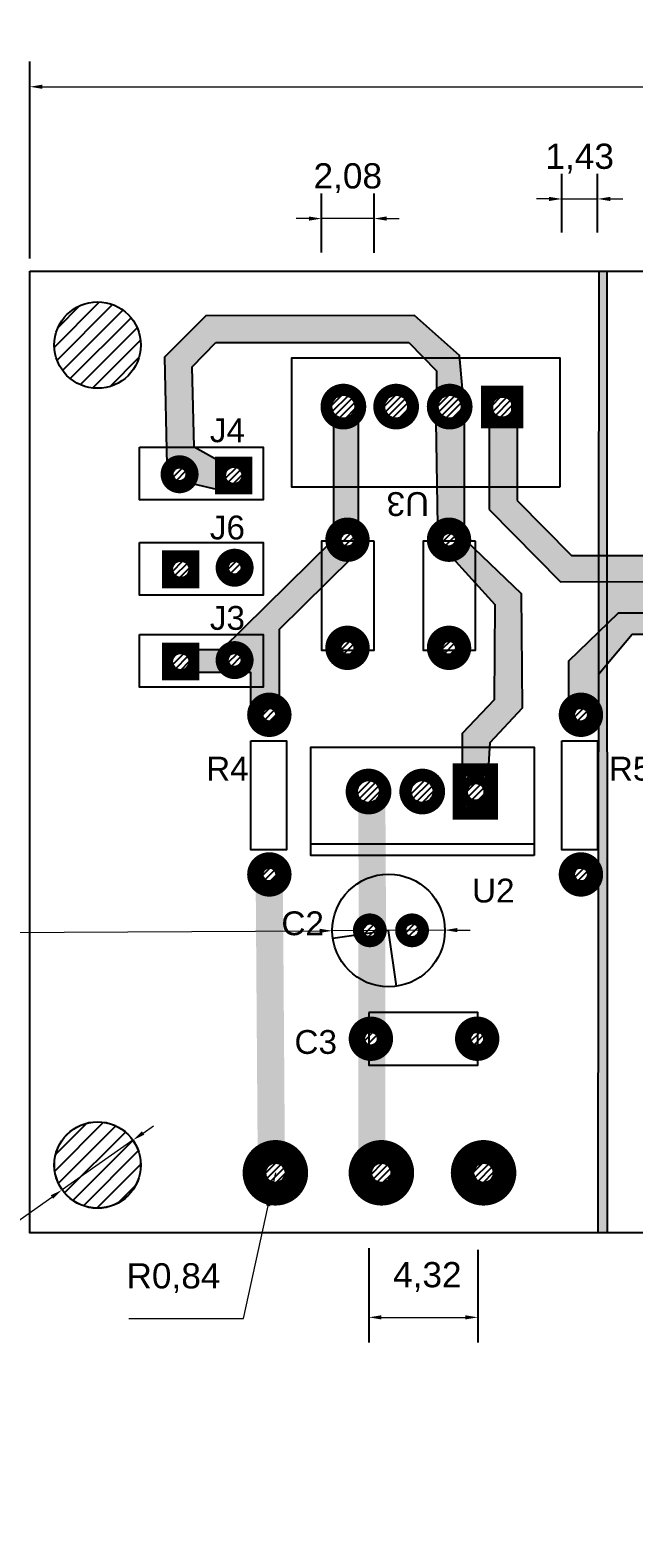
# Model space of a CAD drawing. Header units: millimetres. Extents: x 0 to 2627, y 0 to 23954.
# Drawn here: x 41.4 to 65.3, y 19.3 to 78.3 of the extents above; entities that cross this region are included whole.
import ezdxf

# ---------------------------------------------------------------- set-up
doc = ezdxf.new("R2010")
doc.units = ezdxf.units.MM
for name, color, linetype in [('BORDA DA PLACA', 7, 'Continuous'), ('COMPONENTES ELETRICOS', 7, 'Continuous'), ('COTAS', 7, 'Continuous'), ('FUROS', 7, 'Continuous'), ('HACHURAS', 7, 'Continuous'), ('PINOS', 40, 'Continuous'), ('TEXTOS', 7, 'Continuous'), ('TRILHAS', 94, 'Continuous')]:
    doc.layers.add(name, color=color, linetype=linetype)
doc.styles.get("Standard").update_dxf_attribs({"font": 'arial.ttf'})
doc.dimstyles.new('ABNT_PCB_COTAS_MM', dxfattribs={"dimtxt": 1, "dimasz": 0.5, "dimexe": 1, "dimexo": 0.5, "dimgap": 1, "dimtad": 1, "dimtih": 1, "dimtoh": 1, "dimtxsty": 'Standard', "dimcen": 2.5, "dimclrt": 256, "dimadec": 0, "dimazin": 0, "dimtfac": 1, "dimtmove": 0, "dimatfit": 3, "dimfxl": 1, "dimtfillclr": 256, "dimlwd": 18, "dimarcsym": 0})

# ---------------------------------------------------------------- blocks, each defined once
blk = doc.blocks.new('*D29')
at = {"layer": 'COTAS', "color": 0, "lineweight": -2, "transparency": 16777216}
for p, q in [((41.381, 69.274), (41.381, 77.09)), ((96.632, 69.274), (96.632, 77.09))]:
    blk.add_line(p, q, dxfattribs=at)
at = {"layer": 'COTAS', "color": 0, "linetype": 'Continuous', "lineweight": 18, "transparency": 16777216}
blk.add_line((41.881, 76.09), (96.132, 76.09), dxfattribs=at)
at = {"layer": 'COTAS', "color": 0, "transparency": 16777216}
for points in [[(41.881, 76.173), (41.881, 76.007), (41.381, 76.09)], [(96.132, 76.173), (96.132, 76.007), (96.632, 76.09)]]:
    blk.add_solid(points, dxfattribs=at)
at = {"layer": 'Defpoints', "color": 0, "transparency": 16777216}
for p in [(96.632, 76.09), (41.381, 68.774), (96.632, 68.774)]:
    blk.add_point(p, dxfattribs=at)
at = {"layer": 'COTAS', "transparency": 16777216, "insert": (69.007, 77.691), "char_height": 1, "attachment_point": 5}
blk.add_mtext('55,25', dxfattribs=at)
blk = doc.blocks.new('*D33')
at = {"layer": 'COTAS', "color": 0, "lineweight": -2, "transparency": 16777216}
for p, q in [((52.949, 69.511), (52.949, 71.863)), ((55.03, 69.504), (55.03, 71.863))]:
    blk.add_line(p, q, dxfattribs=at)
at = {"layer": 'COTAS', "color": 0, "linetype": 'Continuous', "lineweight": 18, "transparency": 16777216}
for p, q in [((52.449, 70.863), (51.949, 70.863)), ((55.03, 70.863), (52.949, 70.863)), ((55.53, 70.863), (56.03, 70.863))]:
    blk.add_line(p, q, dxfattribs=at)
at = {"layer": 'COTAS', "color": 0, "transparency": 16777216}
for points in [[(52.449, 70.946), (52.449, 70.779), (52.949, 70.863)], [(55.53, 70.946), (55.53, 70.779), (55.03, 70.863)]]:
    blk.add_solid(points, dxfattribs=at)
at = {"layer": 'Defpoints', "color": 0, "transparency": 16777216}
for p in [(52.949, 70.863), (52.949, 69.011), (55.03, 69.004)]:
    blk.add_point(p, dxfattribs=at)
at = {"layer": 'COTAS', "transparency": 16777216, "insert": (53.99, 72.464), "char_height": 1, "attachment_point": 5}
blk.add_mtext('2,08', dxfattribs=at)
blk = doc.blocks.new('*D35')
at = {"layer": 'COTAS', "color": 0, "linetype": 'Continuous', "lineweight": 18, "transparency": 16777216}
for p, q in [((51.12, 33.028), (50.939, 32.203)), ((49.854, 27.251), (50.832, 31.715)), ((45.303, 27.251), (49.854, 27.251))]:
    blk.add_line(p, q, dxfattribs=at)
at = {"layer": 'COTAS', "color": 0, "transparency": 16777216}
blk.add_solid([(50.75, 31.733), (50.913, 31.697), (50.939, 32.203)], dxfattribs=at)
at = {"layer": 'Defpoints', "color": 0, "transparency": 16777216}
for p in [(51.12, 33.028), (50.939, 32.203)]:
    blk.add_point(p, dxfattribs=at)
at = {"layer": 'COTAS', "transparency": 16777216, "insert": (47.078, 28.851), "char_height": 1, "attachment_point": 5}
blk.add_mtext('R0,84', dxfattribs=at)
blk = doc.blocks.new('*D36')
at = {"layer": 'COTAS', "color": 0, "linetype": 'Continuous', "lineweight": 18, "transparency": 16777216}
for p, q in [((45.875, 34.606), (46.284, 34.894)), ((45.465, 34.319), (42.666, 32.355)), ((37.712, 28.878), (42.257, 32.068)), ((33.036, 28.878), (37.712, 28.878))]:
    blk.add_line(p, q, dxfattribs=at)
at = {"layer": 'COTAS', "color": 0, "transparency": 16777216}
for points in [[(45.827, 34.675), (45.923, 34.538), (45.465, 34.319)], [(42.209, 32.136), (42.305, 31.999), (42.666, 32.355)]]:
    blk.add_solid(points, dxfattribs=at)
at = {"layer": 'Defpoints', "color": 0, "transparency": 16777216}
for p in [(45.465, 34.319), (42.666, 32.355)]:
    blk.add_point(p, dxfattribs=at)
at = {"layer": 'COTAS', "transparency": 16777216, "insert": (34.874, 30.495), "char_height": 1, "attachment_point": 5}
blk.add_mtext('∅3,42', dxfattribs=at)
blk = doc.blocks.new('*D40')
at = {"layer": 'COTAS', "color": 0, "lineweight": -2, "transparency": 16777216}
for p, q in [((54.825, 30.043), (54.825, 26.296)), ((59.148, 29.97), (59.148, 26.296))]:
    blk.add_line(p, q, dxfattribs=at)
at = {"layer": 'COTAS', "color": 0, "linetype": 'Continuous', "lineweight": 18, "transparency": 16777216}
blk.add_line((55.325, 27.296), (58.648, 27.296), dxfattribs=at)
at = {"layer": 'COTAS', "color": 0, "transparency": 16777216}
for points in [[(55.325, 27.38), (55.325, 27.213), (54.825, 27.296)], [(58.648, 27.38), (58.648, 27.213), (59.148, 27.296)]]:
    blk.add_solid(points, dxfattribs=at)
at = {"layer": 'Defpoints', "color": 0, "transparency": 16777216}
for p in [(54.825, 30.543), (59.148, 30.47), (59.148, 27.296)]:
    blk.add_point(p, dxfattribs=at)
at = {"layer": 'COTAS', "transparency": 16777216, "insert": (57.144, 28.897), "char_height": 1, "attachment_point": 5}
blk.add_mtext('4,32', dxfattribs=at)
blk = doc.blocks.new('*D42')
at = {"layer": 'COTAS', "color": 0, "linetype": 'Continuous', "lineweight": 18, "transparency": 16777216}
for p, q in [((35.512, 42.551), (40.197, 42.551)), ((40.197, 42.551), (52.875, 42.622)), ((57.84, 42.65), (53.375, 42.625)), ((58.34, 42.652), (58.84, 42.655))]:
    blk.add_line(p, q, dxfattribs=at)
at = {"layer": 'COTAS', "color": 0, "transparency": 16777216}
for points in [[(52.875, 42.705), (52.876, 42.539), (53.375, 42.625)], [(58.34, 42.736), (58.341, 42.569), (57.84, 42.65)]]:
    blk.add_solid(points, dxfattribs=at)
at = {"layer": 'Defpoints', "color": 0, "transparency": 16777216}
for p in [(53.375, 42.625), (57.84, 42.65)]:
    blk.add_point(p, dxfattribs=at)
at = {"layer": 'COTAS', "transparency": 16777216, "insert": (37.355, 44.169), "char_height": 1, "attachment_point": 5}
blk.add_mtext('∅4,47', dxfattribs=at)
blk = doc.blocks.new('*D43')
at = {"layer": 'COTAS', "color": 0, "lineweight": -2, "transparency": 16777216}
for p, q in [((62.473, 70.317), (62.473, 72.64)), ((63.899, 70.317), (63.899, 72.64))]:
    blk.add_line(p, q, dxfattribs=at)
at = {"layer": 'COTAS', "color": 0, "linetype": 'Continuous', "lineweight": 18, "transparency": 16777216}
for p, q in [((61.973, 71.64), (61.473, 71.64)), ((62.473, 71.64), (63.899, 71.64)), ((64.399, 71.64), (64.899, 71.64))]:
    blk.add_line(p, q, dxfattribs=at)
at = {"layer": 'COTAS', "color": 0, "transparency": 16777216}
for points in [[(61.973, 71.724), (61.973, 71.557), (62.473, 71.64)], [(64.399, 71.724), (64.399, 71.557), (63.899, 71.64)]]:
    blk.add_solid(points, dxfattribs=at)
at = {"layer": 'Defpoints', "color": 0, "transparency": 16777216}
for p in [(63.899, 71.64), (62.473, 69.817), (63.899, 69.817)]:
    blk.add_point(p, dxfattribs=at)
at = {"layer": 'COTAS', "transparency": 16777216, "insert": (63.186, 73.241), "char_height": 1, "attachment_point": 5}
blk.add_mtext('1,43', dxfattribs=at)

msp = doc.modelspace()

# ---------------------------------------------------------------- hatches: boundary and pattern name
at = {"layer": 'HACHURAS'}
h = msp.add_hatch(dxfattribs=at)
h.set_pattern_fill('ANSI31', color=256, scale=0.14)
h.set_pattern_definition([(45, (26.32435, 13.90857), (-0.314309, 0.314309), [])])
h.paths.add_polyline_path([(95.184, 65.852, 1), (91.755, 65.852, 1)])
h.paths.add_polyline_path([(45.78, 65.846, 1), (42.352, 65.846, 1)])
h.paths.add_polyline_path([(42.356, 33.337, 1), (45.776, 33.337, 1)])
h.paths.add_polyline_path([(95.184, 33.337, 1), (91.755, 33.337, 1)])
h = msp.add_hatch(dxfattribs=at)
h.set_pattern_fill('ANSI31', color=256, scale=0.059)
h.set_pattern_definition([(45, (26.32435, 13.90857), (-0.13245878, 0.13245878), [])])
h.paths.add_polyline_path([(88.322, 62.832, 1), (87.251, 62.832, 1)])
h.paths.add_polyline_path([(84.118, 62.832, 1), (83.047, 62.832, 1)])
h.paths.add_polyline_path([(79.11, 63.836, 1), (78.573, 63.836, 1)])
h.paths.add_polyline_path([(79.147, 61.707, 1), (78.475, 61.707, 1)])
h.paths.add_polyline_path([(75.631, 61.707, 1), (74.959, 61.707, 1)])
h.paths.add_polyline_path([(75.571, 63.836, 1), (75.035, 63.836, 1)])
h.paths.add_polyline_path([(71.744, 61.707, 1), (71.072, 61.707, 1)])
h.paths.add_polyline_path([(71.709, 63.872, 1), (71.196, 63.872, 1)])
h.paths.add_polyline_path([(73.222, 56.949, 1), (72.685, 56.949, 1)])
h.paths.add_polyline_path([(75.542, 56.954, 1), (75.005, 56.954, 1)])
h.paths.add_polyline_path([(77.762, 56.954, 1), (77.226, 56.954, 1)])
h.paths.add_polyline_path([(79.932, 56.954, 1), (79.396, 56.954, 1)])
h.paths.add_polyline_path([(60.581, 63.391, 1), (59.647, 63.391, 1)])
h.paths.add_polyline_path([(58.498, 63.407, 1), (57.564, 63.407, 1)])
h.paths.add_polyline_path([(56.374, 63.407, 1), (55.44, 63.407, 1)])
h.paths.add_polyline_path([(54.282, 63.407, 1), (53.348, 63.407, 1)])
h.paths.add_polyline_path([(47.588, 60.725, 1), (47.051, 60.725, 1)])
h.paths.add_polyline_path([(49.804, 60.677, 1), (49.128, 60.677, 1)])
h.paths.add_polyline_path([(49.77, 57.019, 1), (49.233, 57.019, 1)])
h.paths.add_polyline_path([(47.704, 56.959, 1), (47.028, 56.959, 1)])
h.paths.add_polyline_path([(54.247, 58.13, 1), (53.71, 58.13, 1)])
h.paths.add_polyline_path([(58.273, 58.13, 1), (57.736, 58.13, 1)])
h.paths.add_polyline_path([(47.704, 53.3, 1), (47.028, 53.3, 1)])
h.paths.add_polyline_path([(49.77, 53.357, 1), (49.233, 53.357, 1)])
h.paths.add_polyline_path([(54.247, 53.843, 1), (53.71, 53.843, 1)])
h.paths.add_polyline_path([(58.273, 53.843, 1), (57.736, 53.843, 1)])
h.paths.add_polyline_path([(50.611, 51.189, 1), (51.148, 51.189, 1)])
h.paths.add_polyline_path([(55.261, 48.145, 1), (54.365, 48.145, 1)])
h.paths.add_polyline_path([(57.391, 48.145, 1), (56.494, 48.145, 1)])
h.paths.add_polyline_path([(59.401, 48.135, 1), (58.719, 48.135, 1)])
h.paths.add_polyline_path([(51.148, 44.858, 1), (50.611, 44.858, 1)])
h.paths.add_polyline_path([(55.132, 42.642, 1), (54.595, 42.642, 1)])
h.paths.add_polyline_path([(56.808, 42.642, 1), (56.272, 42.642, 1)])
h.paths.add_polyline_path([(55.176, 38.344, 1), (54.639, 38.344, 1)])
h.paths.add_polyline_path([(59.39, 38.344, 1), (58.854, 38.344, 1)])
h.paths.add_polyline_path([(51.514, 33.028, 1), (50.725, 33.028, 1)])
h.paths.add_polyline_path([(55.718, 33.028, 1), (54.929, 33.028, 1)])
h.paths.add_polyline_path([(59.769, 33.028, 1), (58.98, 33.028, 1)])
h.paths.add_polyline_path([(66.959, 32.693, 1), (66.422, 32.693, 1)])
h.paths.add_polyline_path([(69.911, 32.693, 1), (69.375, 32.693, 1)])
h.paths.add_polyline_path([(72.77, 32.693, 1), (72.234, 32.693, 1)])
h.paths.add_polyline_path([(83.649, 33.008, 1), (82.86, 33.008, 1)])
h.paths.add_polyline_path([(87.804, 33.008, 1), (87.015, 33.008, 1)])
h.paths.add_polyline_path([(87.686, 40.782, 1), (87.15, 40.782, 1)])
h.paths.add_polyline_path([(85.028, 40.782, 1), (85.564, 40.782, 1)])
h.paths.add_polyline_path([(83.435, 40.782, 1), (82.899, 40.782, 1)])
h.paths.add_polyline_path([(78.706, 43.111, 1), (77.899, 43.111, 1)])
h.paths.add_polyline_path([(77.854, 45.273, 1), (78.751, 45.273, 1)])
h.paths.add_polyline_path([(72.77, 38.993, 1), (72.234, 38.993, 1)])
h.paths.add_polyline_path([(69.903, 38.993, 1), (69.366, 38.993, 1)])
h.paths.add_polyline_path([(66.982, 38.993, 1), (66.446, 38.993, 1)])
h.paths.add_polyline_path([(72.03, 43.401, 1), (71.493, 43.401, 1)])
h.paths.add_polyline_path([(69.953, 43.401, 1), (69.416, 43.401, 1)])
h.paths.add_polyline_path([(67.913, 43.43, 1), (67.153, 43.43, 1)])
h.paths.add_polyline_path([(63.505, 44.858, 1), (62.968, 44.858, 1)])
h.paths.add_polyline_path([(67.913, 48.129, 1), (67.153, 48.129, 1)])
h.paths.add_polyline_path([(69.953, 48.138, 1), (69.416, 48.138, 1)])
h.paths.add_polyline_path([(72.03, 48.138, 1), (71.493, 48.138, 1)])
h.paths.add_polyline_path([(63.505, 51.189, 1), (62.968, 51.189, 1)])
h.paths.add_polyline_path([(66.866, 52.698, 1), (66.329, 52.698, 1)])
h.paths.add_polyline_path([(73.222, 52.698, 1), (72.685, 52.698, 1)])
h.paths.add_polyline_path([(75.542, 52.617, 1), (75.005, 52.617, 1)])
h.paths.add_polyline_path([(77.762, 52.617, 1), (77.226, 52.617, 1)])
h.paths.add_polyline_path([(79.932, 52.617, 1), (79.396, 52.617, 1)])
h.paths.add_polyline_path([(78.751, 47.434, 1), (77.854, 47.434, 1)])
h.paths.add_polyline_path([(83.702, 50.468, 1), (83.166, 50.468, 1)])
h.paths.add_polyline_path([(87.394, 50.468, 1), (87.931, 50.468, 1)])
h.paths.add_polyline_path([(73.222, 54.844, 1), (72.685, 54.844, 1)])
h.paths.add_polyline_path([(66.866, 54.844, 1), (66.329, 54.844, 1)])
h.paths.add_polyline_path([(66.992, 56.917, 1), (66.232, 56.917, 1)])
at = {"layer": 'TRILHAS'}
h = msp.add_hatch(color=256, dxfattribs=at)
h.dxf.hatch_style = 1
h.paths.add_polyline_path([(48.941, 61.214), (47.894, 61.805), (46.799, 61.805), (46.815, 61.085), (46.965, 61.078, -0.668802), (47.82, 60.725, -0.046646), (47.812, 60.632), (47.89, 60.33), (48.794, 60.117)])
h.paths.add_polyline_path([(47.817, 64.988), (48.763, 65.95), (56.412, 65.95), (57.005, 65.343), (58.433, 65.343), (58.424, 65.438), (56.631, 67.019), (48.361, 67.002), (46.722, 65.366), (46.799, 61.805), (47.894, 61.805)])
h.paths.add_polyline_path([(58.433, 65.343), (57.005, 65.343), (57.512, 64.823), (57.51, 64.033), (57.743, 64.018, -0.255994), (58.391, 63.979), (58.552, 63.969)])
h.paths.add_polyline_path([(54.409, 62.85), (54.2, 62.851, -0.317913), (53.419, 62.858), (53.419, 60.212), (54.409, 60.212)])
h.paths.add_polyline_path([(54.409, 60.212), (53.419, 60.212), (53.419, 58.747), (54.409, 58.819)])
h.paths.add_polyline_path([(58.624, 62.864), (58.423, 62.856, -0.29974), (57.68, 62.829), (57.485, 62.822), (57.527, 60.212), (58.62, 60.212)])
h.paths.add_polyline_path([(58.62, 60.212), (57.527, 60.212), (57.551, 58.683), (57.854, 58.681, -0.136334), (58.16, 58.68), (58.618, 58.678)])
h.paths.add_polyline_path([(60.709, 62.783), (59.596, 62.783), (59.596, 60.212), (60.709, 60.212)])
h.paths.add_polyline_path([(60.709, 59.687), (60.709, 60.212), (59.596, 60.212), (59.596, 59.323), (62.428, 56.465), (63.946, 56.47), (63.947, 57.508), (62.868, 57.508)])
h.paths.add_polyline_path([(64.26, 68.774), (63.958, 68.774), (63.947, 57.508), (64.266, 57.508)])
h.paths.add_polyline_path([(66.017, 57.508), (64.266, 57.508), (64.266, 56.471), (66.017, 56.477)])
h.paths.add_polyline_path([(64.266, 57.508), (63.947, 57.508), (63.946, 56.47), (64.266, 56.471)])
h.paths.add_polyline_path([(65.968, 55.229), (64.721, 55.229), (64.267, 54.788), (64.268, 53.188), (65.264, 54.375), (65.968, 54.375)])
h.paths.add_polyline_path([(66.987, 56.2), (66.603, 56.31), (66.017, 56.31), (66.017, 56.477), (64.266, 56.471), (64.267, 54.788), (64.721, 55.229), (65.968, 55.229), (66.315, 55.341, -0.102065), (66.535, 55.413), (66.987, 55.559)])
h.paths.add_polyline_path([(64.266, 56.471), (63.946, 56.47), (63.945, 54.476), (64.267, 54.788)])
h = msp.add_hatch(color=256, dxfattribs=at)
h.dxf.hatch_style = 1
h.paths.add_polyline_path([(54.155, 57.408), (53.977, 57.557, -0.361328), (53.416, 58.027), (53.368, 58.068), (53.351, 58.068), (52.949, 57.671), (52.949, 56.22)])
h.paths.add_polyline_path([(49.001, 53.357, -1), (50.002, 53.357, -0.349116), (49.614, 52.869), (50.15, 52.869), (50.15, 52.279), (50.631, 52.279), (50.631, 54.368), (49.598, 54.368), (48.998, 53.776), (47.942, 53.78), (47.919, 52.869), (49.389, 52.869, -0.349116)])
h = msp.add_hatch(color=256, dxfattribs=at)
h.dxf.hatch_style = 1
h.paths.add_polyline_path([(59.059, 57.727), (58.704, 58.068), (58.55, 57.955, -0.326112), (58.005, 57.557), (59.059, 56.398)])
h = msp.add_hatch(color=256, dxfattribs=at)
h.dxf.hatch_style = 1
h.paths.add_polyline_path([(49.598, 54.368), (50.631, 54.368), (50.631, 52.279), (50.15, 52.279), (50.15, 51.549), (50.435, 51.549, -0.435184), (51.27, 51.606), (51.27, 54.565), (52.949, 56.22), (52.949, 57.671)])
h = msp.add_hatch(color=256, dxfattribs=at)
h.dxf.hatch_style = 1
h.paths.add_polyline_path([(59.804, 51.798), (58.533, 50.464), (58.533, 49.905), (59.629, 49.905), (59.642, 50.086), (60.913, 51.46), (60.873, 55.986), (59.059, 57.727), (59.059, 56.398), (59.833, 55.547)])
h = msp.add_hatch(color=256, dxfattribs=at)
h.dxf.hatch_style = 1
h.paths.add_polyline_path([(63.945, 54.476), (62.757, 53.325), (62.757, 51.814), (62.964, 51.692, -0.568564), (63.808, 51.189), (63.942, 51.498)])
h = msp.add_hatch(color=256, dxfattribs=at)
h.dxf.hatch_style = 1
h.paths.add_polyline_path([(64.267, 54.788), (63.945, 54.476), (63.943, 52.801), (64.268, 53.188)])
h = msp.add_hatch(color=256, dxfattribs=at)
h.dxf.hatch_style = 1
h.paths.add_polyline_path([(64.268, 53.188), (63.943, 52.801), (63.922, 30.642), (64.278, 30.642)])
h.paths.add_polyline_path([(69.153, 35.099), (69.153, 33.651), (70.252, 33.651), (70.252, 34.84), (70.265, 36.193)])
h.paths.add_polyline_path([(71.716, 36.252), (71.716, 37.62), (70.282, 36.209), (70.282, 34.869)])
h.paths.add_polyline_path([(73.142, 37.627), (73.142, 37.97), (72.072, 37.97), (71.716, 37.62), (71.716, 36.252)])
h.paths.add_polyline_path([(76.523, 40.889), (75.593, 40.889), (75.593, 41.433), (73.073, 38.954, -0.379432), (72.532, 38.422), (72.072, 37.97), (73.142, 37.97), (73.142, 37.627)])
h.paths.add_polyline_path([(75.593, 41.433), (75.593, 40.889), (76.523, 40.889), (78.087, 42.397), (77.604, 42.397), (77.604, 43.897), (76.667, 44.446), (76.667, 49.727), (75.652, 49.727), (75.652, 43.721), (76.005, 43.419), (76.866, 42.685)])
h = msp.add_hatch(color=256, dxfattribs=at)
h.dxf.hatch_style = 1
h.paths.add_polyline_path([(59.629, 49.905), (58.533, 49.905), (58.533, 48.994), (59.567, 48.994)])
h = msp.add_hatch(color=256, dxfattribs=at)
h.dxf.hatch_style = 1
h.paths.add_polyline_path([(55.482, 47.525), (54.404, 47.525), (54.429, 42.91), (55.507, 42.91)])
h = msp.add_hatch(color=256, dxfattribs=at)
h.dxf.hatch_style = 1
h.paths.add_polyline_path([(51.419, 44.286), (50.34, 44.286), (50.415, 34.028), (51.493, 34.028)])
h = msp.add_hatch(color=256, dxfattribs=at)
h.dxf.hatch_style = 1
h.paths.add_polyline_path([(55.482, 42.307), (54.404, 42.307), (54.404, 38.799), (55.482, 38.799)])
h = msp.add_hatch(color=256, dxfattribs=at)
h.dxf.hatch_style = 1
h.paths.add_polyline_path([(55.482, 37.745), (54.404, 37.745), (54.404, 33.819), (55.482, 33.819)])
h = msp.add_hatch(dxfattribs=at)
h.set_pattern_fill('ANGLE', color=256)
h.set_pattern_definition([(0, (0, 0), (0, 6.985), [5.08, -1.905]), (90, (0, 0), (-6.985, 4e-16), [5.08, -1.905])])
h.paths.add_polyline_path([(43.928, 19.743), (42.829, 19.743), (42.829, 19.254), (42.993, 19.254, -0.312837), (43.645, 19.254), (43.928, 19.254)])

# ---------------------------------------------------------------- linework, layer by layer
at = {"layer": 'BORDA DA PLACA'}
msp.add_lwpolyline([(41.381, 68.774), (96.632, 68.774), (96.632, 30.642), (41.381, 30.642)], close=True, dxfattribs=at)
at = {"layer": 'COMPONENTES ELETRICOS'}
for p, q in [((61.382, 46.062), (52.529, 46.053)), ((55.608, 42.637), (53.398, 42.32)), ((55.919, 40.426), (55.608, 42.637))]:
    msp.add_line(p, q, dxfattribs=at)
for points in [[(62.403, 60.212), (51.765, 60.212), (51.765, 65.343), (62.403, 65.343)], [(45.734, 61.805), (50.631, 61.805), (50.631, 59.717), (45.734, 59.717)], [(45.734, 58.013), (50.631, 58.013), (50.631, 55.925), (45.734, 55.925)], [(55.03, 58.068), (52.949, 58.068), (52.949, 53.745), (55.03, 53.745)], [(59.059, 58.068), (56.978, 58.068), (56.978, 53.745), (59.059, 53.745)], [(45.734, 54.368), (50.631, 54.368), (50.631, 52.279), (45.734, 52.279)], [(50.14, 50.157), (51.566, 50.157), (51.566, 45.838), (50.14, 45.838)], [(61.382, 45.61), (52.529, 45.61), (52.529, 49.905), (61.382, 49.905)], [(62.473, 50.157), (63.899, 50.157), (63.899, 45.838), (62.473, 45.838)], [(54.825, 39.382), (54.825, 37.301), (59.148, 37.301), (59.148, 39.382)]]:
    msp.add_lwpolyline(points, close=True, dxfattribs=at)
msp.add_circle((55.608, 42.637), 2.233, dxfattribs=at)
at = {"layer": 'FUROS'}
for centre, radius in [((44.066, 65.846), 1.714), ((44.066, 65.846), 1.714), ((53.815, 63.407), 0.467), ((55.907, 63.407), 0.467), ((58.031, 63.407), 0.467), ((60.114, 63.391), 0.467), ((47.319, 60.725), 0.268), ((49.466, 60.677), 0.338), ((53.979, 58.13), 0.268), ((58.005, 58.13), 0.268), ((47.366, 56.959), 0.338), ((49.502, 57.019), 0.268), ((53.979, 53.843), 0.268), ((58.005, 53.843), 0.268), ((47.366, 53.3), 0.338), ((49.502, 53.357), 0.268), ((50.88, 51.189), 0.268), ((63.236, 51.189), 0.268), ((54.813, 48.145), 0.448), ((56.943, 48.145), 0.448), ((59.06, 48.135), 0.341), ((50.88, 44.858), 0.268), ((63.236, 44.858), 0.268), ((54.864, 42.642), 0.268), ((56.54, 42.642), 0.268), ((54.907, 38.344), 0.268), ((59.122, 38.344), 0.268), ((44.066, 33.337), 1.714), ((44.066, 33.337), 1.71), ((51.12, 33.028), 0.394), ((55.323, 33.028), 0.394), ((59.375, 33.028), 0.394)]:
    msp.add_circle(centre, radius, dxfattribs=at)
at = {"layer": 'PINOS'}
for points, const_width in [([(53.139, 63.407, 1), (54.491, 63.407, 1)], 0.462), ([(55.232, 63.407, 1), (56.583, 63.407, 1)], 0.462), ([(57.355, 63.407, 1), (58.707, 63.407, 1)], 0.462), ([(59.543, 63.391, 1), (60.686, 63.391, 1)], 0.39), ([(46.819, 60.725, 1), (47.82, 60.725, 1)], 0.505), ([(48.961, 60.677, 1), (49.971, 60.677, 1)], 0.345), ([(53.407, 58.13, 1), (54.551, 58.13, 1)], 0.616), ([(57.433, 58.13, 1), (58.577, 58.13, 1)], 0.616), ([(46.861, 56.959, 1), (47.871, 56.959, 1)], 0.345), ([(49.001, 57.019, 1), (50.002, 57.019, 1)], 0.505), ([(53.407, 53.843, 1), (54.551, 53.843, 1)], 0.616), ([(57.433, 53.843, 1), (58.577, 53.843, 1)], 0.616), ([(46.861, 53.3, 1), (47.871, 53.3, 1)], 0.345), ([(49.001, 53.357, 1), (50.002, 53.357, 1)], 0.505), ([(50.307, 51.189, 1), (51.452, 51.189, 1)], 0.616), ([(62.664, 51.189, 1), (63.808, 51.189, 1)], 0.616), ([(54.137, 48.145, 1), (55.489, 48.145, 1)], 0.462), ([(56.267, 48.145, 1), (57.619, 48.145, 1)], 0.462), ([(58.555, 48.135, 1), (59.565, 48.135, 1)], 0.345), ([(50.307, 44.858, 1), (51.452, 44.858, 1)], 0.616), ([(62.664, 44.858, 1), (63.808, 44.858, 1)], 0.616), ([(54.396, 42.642, 1), (55.332, 42.642, 1)], 0.404), ([(56.072, 42.642, 1), (57.008, 42.642, 1)], 0.404), ([(54.335, 38.344, 1), (55.479, 38.344, 1)], 0.616), ([(58.55, 38.344, 1), (59.694, 38.344, 1)], 0.616), ([(50.275, 33.028, 1), (51.964, 33.028, 1)], 0.909), ([(54.479, 33.028, 1), (56.168, 33.028, 1)], 0.909), ([(58.53, 33.028, 1), (60.219, 33.028, 1)], 0.909)]:
    msp.add_lwpolyline(points, format="xyb", close=True, dxfattribs=dict(at, const_width=const_width))
for points, const_width in [([(59.52, 63.998), (60.709, 63.998), (60.709, 62.783), (59.52, 62.783)], 0.486), ([(48.941, 61.214), (49.992, 61.214), (49.992, 60.139), (48.941, 60.139)], 0.43), ([(46.84, 57.496), (47.891, 57.496), (47.891, 56.421), (46.84, 56.421)], 0.43), ([(46.84, 53.837), (47.891, 53.837), (47.891, 52.763), (46.84, 52.763)], 0.43), ([(58.416, 48.994), (59.687, 48.994), (59.687, 47.294), (58.416, 47.294)], 0.53)]:
    msp.add_lwpolyline(points, close=True, dxfattribs=dict(at, const_width=const_width))
at = {"layer": 'TRILHAS'}
msp.add_lwpolyline([(63.958, 68.774), (64.26, 68.774), (64.278, 30.642), (63.922, 30.642)], close=True, dxfattribs=at)
for points in [[(57.51, 64.033), (58.552, 63.969), (58.424, 65.438), (56.631, 67.019), (48.361, 67.002), (46.722, 65.366), (46.815, 61.085)], [(48.794, 60.117), (48.941, 61.214), (47.894, 61.805), (47.817, 64.988), (48.763, 65.95)], [(48.763, 65.95), (56.412, 65.95)], [(56.412, 65.95), (57.512, 64.823), (57.51, 64.033)], [(53.419, 62.858), (53.419, 58.747), (54.409, 58.819)], [(54.409, 58.819), (54.409, 62.85), (53.419, 62.858)], [(57.551, 58.683), (58.618, 58.678), (58.624, 62.864), (57.485, 62.822), (57.551, 58.683)], [(59.596, 62.783), (60.709, 62.783), (60.709, 59.687)], [(59.596, 62.783), (59.596, 59.323)], [(47.89, 60.33), (47.704, 61.045), (46.815, 61.085)], [(48.794, 60.117), (47.89, 60.33)], [(60.709, 59.687), (62.868, 57.508), (66.017, 57.508), (66.017, 56.477)], [(59.596, 59.323), (62.428, 56.465), (66.017, 56.477)], [(47.942, 53.78), (48.998, 53.776), (53.359, 58.075)], [(53.359, 58.075), (54.155, 57.408)], [(58.533, 48.994), (59.567, 48.994), (59.642, 50.086), (60.913, 51.46), (60.873, 55.986), (58.704, 58.068), (58.005, 57.557)], [(51.27, 54.565), (54.155, 57.408)], [(58.533, 48.994), (58.533, 50.464), (59.804, 51.798), (59.833, 55.547), (58.005, 57.557)], [(62.757, 51.814), (62.757, 53.325), (64.721, 55.229), (65.968, 55.229), (65.968, 54.375), (65.264, 54.375), (63.943, 52.801)], [(51.27, 54.565), (51.27, 51.549)], [(51.27, 51.549), (50.15, 51.549), (50.15, 52.869), (47.919, 52.869), (47.942, 53.78)], [(62.757, 51.814), (63.808, 51.189), (63.808, 51.189), (63.942, 51.498)], [(62.757, 51.814), (63.941, 51.11)]]:
    msp.add_lwpolyline(points, dxfattribs=at)

# ---------------------------------------------------------------- texts
at = {"layer": 'TEXTOS', "char_height": 0.9447, "attachment_point": 1}
for s, insert in [('J4', (48.519, 62.94)), ('J6', (48.519, 59.086)), ('J3', (48.519, 55.501)), ('R4', (48.372, 49.525)), ('R5', (64.342, 49.525)), ('U2', (58.918, 44.691)), ('C2', (51.357, 43.393)), ('C3', (51.876, 38.688))]:
    msp.add_mtext_dynamic_manual_height_columns(s, width=1.80787, gutter_width=4.724, heights=[0], dxfattribs=dict(at, insert=insert))
at = {"layer": 'TEXTOS', "insert": (57.216, 59.071), "char_height": 0.9447, "attachment_point": 1, "rotation": 180}
msp.add_mtext_dynamic_manual_height_columns('U3', width=1.80787, gutter_width=4.724, heights=[0], dxfattribs=at)

# ---------------------------------------------------------------- dimensions: what is measured, and where the dimension line sits
at = {"layer": 'COTAS'}
dim = msp.add_linear_dim(base=(96.632, 76.09), p1=(41.381, 68.774), p2=(96.632, 68.774), dimstyle='ABNT_PCB_COTAS_MM', dxfattribs=at)
dim.commit()
dim.dimension.update_dxf_attribs({"geometry": '*D29', "text_midpoint": (69.007, 77.691)})
for base, p1, p2, picture, middle in [((63.899, 71.64), (62.473, 69.817), (63.899, 69.817), '*D43', (63.186, 71.64)), ((52.949, 70.863), (55.03, 69.004), (52.949, 69.011), '*D33', (53.99, 70.863)), ((59.148, 27.296), (54.825, 30.543), (59.148, 30.47), '*D40', (57.144, 27.296))]:
    dim = msp.add_linear_dim(base=base, p1=p1, p2=p2, dimstyle='ABNT_PCB_COTAS_MM', dxfattribs=at)
    dim.commit()
    dim.dimension.update_dxf_attribs({"geometry": picture, "text_midpoint": middle, "dimtype": 160})
for p1, p2, picture, middle in [((57.84, 42.65), (53.375, 42.625), '*D42', (40.197, 42.551)), ((45.465, 34.319), (42.666, 32.355), '*D36', (34.874, 28.878))]:
    dim = msp.add_diameter_dim_2p(p1=p1, p2=p2, dimstyle='ABNT_PCB_COTAS_MM', dxfattribs=at)
    dim.commit()
    dim.dimension.update_dxf_attribs({"geometry": picture, "text_midpoint": middle, "dimtype": 163})
dim = msp.add_radius_dim(center=(51.12, 33.028), mpoint=(50.939, 32.203), dimstyle='ABNT_PCB_COTAS_MM', dxfattribs=at)
dim.commit()
dim.dimension.update_dxf_attribs({"geometry": '*D35', "text_midpoint": (47.078, 27.251), "dimtype": 164})

doc.saveas('drawing.dxf')
